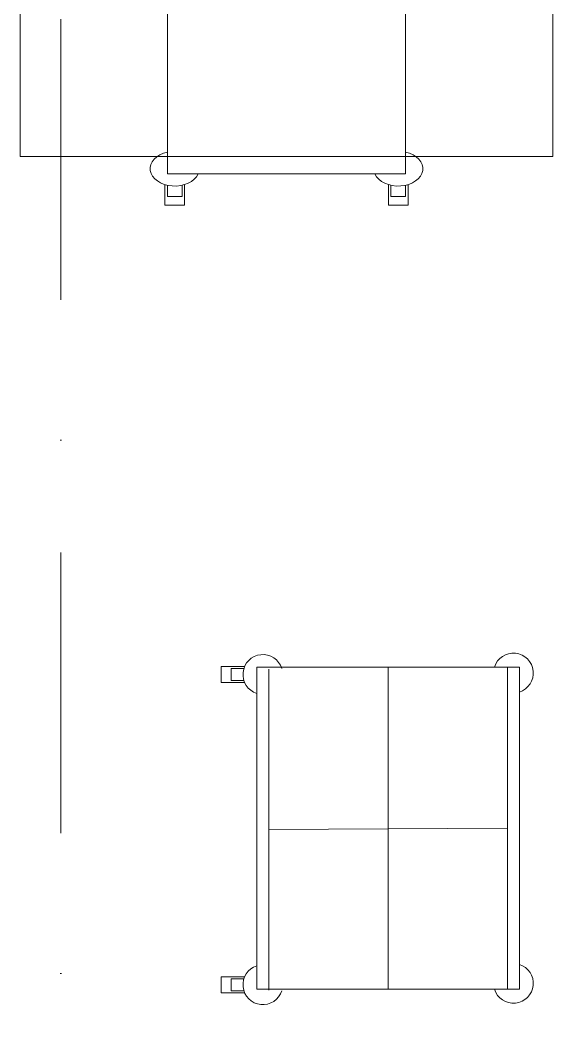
# Model space of a CAD drawing. Header units: millimetres. Extents: x -164867 to 807677, y -316775 to 513985.
# Drawn here: x 246936 to 248276, y 458367 to 460883 of the extents above; entities that cross this region are included whole.
import ezdxf

# ---------------------------------------------------------------- set-up
doc = ezdxf.new("R2010")
doc.units = ezdxf.units.MM
doc.linetypes.add('CENTER2', pattern=[28.575, 19.05, -3.175, 3.175, -3.175])
doc.linetypes.add('А_Штрихпунктирная', pattern=[1340.555525, 705.555534, -352.777767, 0, -282.222223])
doc.layers.add('00_asys', color=7, linetype='CENTER2', lineweight=13)
doc.layers.add('TECHNO', color=7, linetype='Continuous', lineweight=15)

# ---------------------------------------------------------------- blocks, each defined once
blk = doc.blocks.new('203_тележка для сыпучих')
at = {"transparency": 33554669}
for p, q in [((-300, -810), (-300, 0)), ((300, -804.8), (300, 2.1))]:
    blk.add_line(p, q, dxfattribs=at)
blk.add_lwpolyline([(330, -810), (330, 0), (-330, 0), (-330, -810)], close=True, dxfattribs=at)
for points in [[(0, 0), (0, -810)], [(360.9, 8.6), (420, 8.6), (420, -31.4), (360.9, -31.4)], [(362.7, 3.6), (395, 3.6), (395, -26.4), (362.1, -26.4)], [(-300, -405), (300, -401.4)], [(360.9, -771.4), (420, -771.4), (420, -811.4), (360.9, -811.4)], [(362.7, -776.4), (395, -776.4), (395, -806.4), (362.1, -806.4)]]:
    blk.add_lwpolyline(points, dxfattribs=at)
for centre, start, end in [((-315, -15), 17.4576, 252.5424), ((315, -11.4), 287.4576, 162.5424), ((-315, -795), 107.4576, 342.5424), ((315, -791.4), 197.4576, 72.5424)]:
    blk.add_arc(centre, 50, start, end, dxfattribs=at)
blk = doc.blocks.new('21_рогаликовая_маш')
at = {"transparency": 33554669}
for p, q in [((4150.6, 2100.4), (3551.6, 2100.4)), ((3551.6, 2100.4), (3551.6, 2056.8)), ((4150.6, 2056.8), (4150.6, 2100.4)), ((3181.1, 2056.8), (3181.1, 1424.1)), ((3551.6, 2056.8), (3181.1, 2056.8)), ((3551.6, 2056.8), (3551.6, 1424.1)), ((4150.6, 2056.8), (3551.6, 2056.8)), ((3551.6, 1424.1), (3551.6, 2056.8)), ((3551.6, 2056.8), (4150.6, 2056.8)), ((4150.6, 1424.1), (4150.6, 2056.8)), ((4150.6, 2056.8), (4150.6, 1424.1)), ((4521.1, 2056.8), (4150.6, 2056.8)), ((4521.1, 1424.1), (4521.1, 2056.8)), ((3181.1, 1424.1), (3551.6, 1424.1)), ((3551.6, 1424.1), (4150.6, 1424.1)), ((3551.6, 1380.4), (3551.6, 1424.1)), ((3551.6, 1424.1), (4150.6, 1424.1)), ((4150.6, 1424.1), (4521.1, 1424.1)), ((4150.6, 1424.1), (4150.6, 1380.4)), ((4150.6, 1380.4), (3551.6, 1380.4)), ((3545.4, 1301.9), (3545.4, 1353.5)), ((3551.6, 1323.7), (3551.6, 1352.4)), ((3588.6, 1351.9), (3588.6, 1323.7)), ((3594.8, 1353.5), (3594.8, 1301.9)), ((4107.3, 1301.9), (4107.3, 1353.5)), ((4113.5, 1323.7), (4113.5, 1352.4)), ((4150.6, 1351.9), (4150.6, 1323.7)), ((4156.7, 1353.5), (4156.7, 1301.9)), ((3588.6, 1323.7), (3551.6, 1323.7)), ((4150.6, 1323.7), (4113.5, 1323.7)), ((3594.8, 1301.9), (3545.4, 1301.9)), ((4156.7, 1301.9), (4107.3, 1301.9))]:
    blk.add_line(p, q, dxfattribs=at)
for centre, major_axis, start_param, end_param in [((3570.1, 2087.3), (61.8, 0), 0.304693, 4.407696), ((4132, 2087.3), (-61.8, 0), 1.875489, 5.978493), ((3570.1, 1393.5), (-61.8, 0), -1.266104, 2.8369), ((4132, 1393.5), (-61.8, 0), 0.304693, 4.407696)]:
    blk.add_ellipse(centre, major_axis=major_axis, ratio=0.706649, start_param=start_param, end_param=end_param, dxfattribs=at)
blk = doc.blocks.new('TECHNOLOGIJA Garmatnaya')
at = {"layer": 'TECHNO', "transparency": 33554687}
blk.add_blockref('21_рогаликовая_маш', (-3283.4, 1152.8), dxfattribs=at)
at = {"layer": 'TECHNO', "transparency": 33554687, "rotation": 180}
blk.add_blockref('203_тележка для сыпучих', (823.2, 483.5), dxfattribs=at)
blk = doc.blocks.new('OSI Garmatnaya')
at = {"layer": '00_asys', "linetype": 'А_Штрихпунктирная', "transparency": 33554687}
blk.add_lwpolyline([(0, 10966.24), (0, -4664.1)], dxfattribs=at)

msp = doc.modelspace()

# ---------------------------------------------------------------- block references
at = {"layer": 'TECHNO', "transparency": 33554687}
msp.add_blockref('TECHNOLOGIJA Garmatnaya', (247038.21, 457962.73), dxfattribs=at)

# ---------------------------------------------------------------- next in the draw order: block references
at = {"layer": '00_asys', "linetype": 'CENTER2', "lineweight": 25, "ltscale": 200, "transparency": 33554687}
msp.add_blockref('OSI Garmatnaya', (247038.21, 457962.73), dxfattribs=at)

doc.saveas('drawing.dxf')
